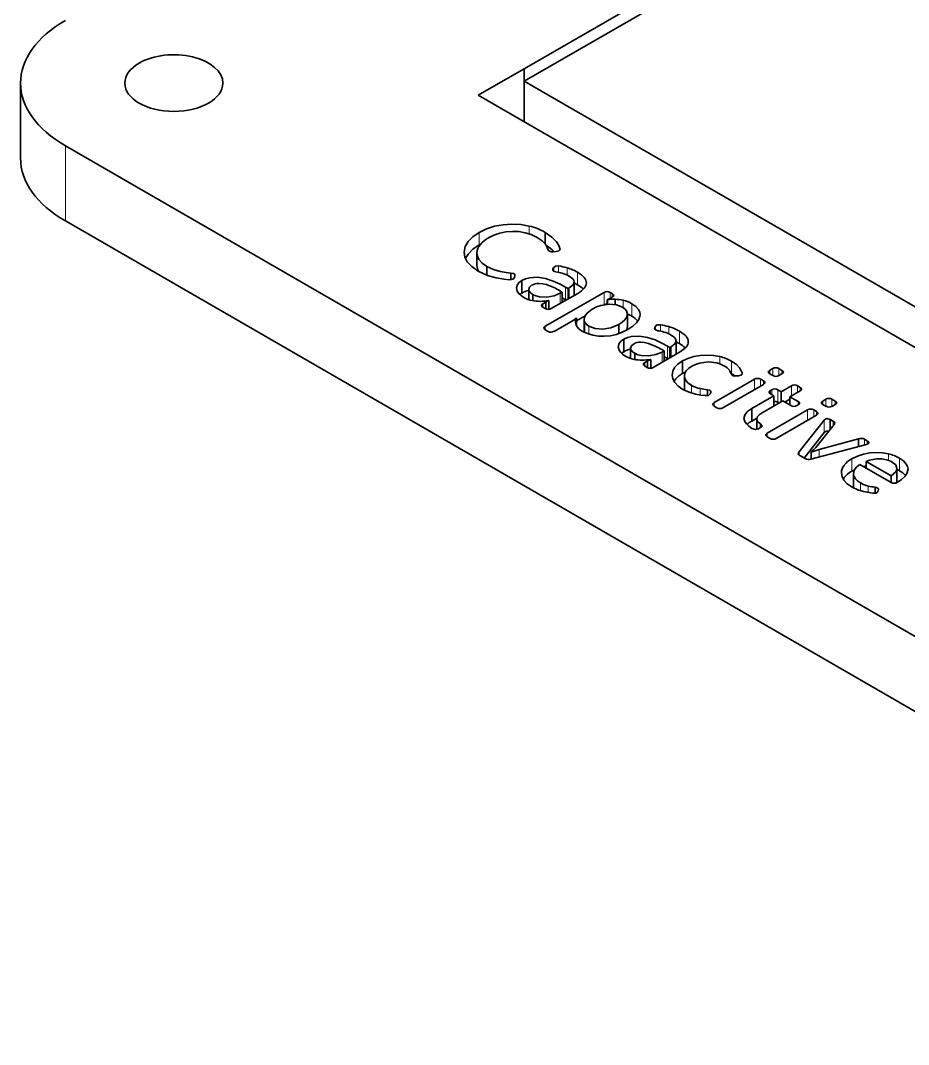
# Model space of a CAD drawing. Extents: x -131 to 1002, y -402 to 783.
# Drawn here: x 669.01 to 697.96, y 566.24 to 599.62 of the extents above; entities that cross this region are included whole.
import ezdxf

# ---------------------------------------------------------------- set-up
doc = ezdxf.new("R2010")
doc.units = 0

msp = doc.modelspace()

# ---------------------------------------------------------------- linework, layer by layer
at = {"color": 7, "lineweight": 35}
for p, q in [((704.605, 609.119), (685.432, 598.049)), ((704.605, 608.711), (685.432, 597.641)), ((720.973, 577.121), (685.432, 597.641)), ((683.931, 597.184), (719.827, 576.459)), ((670.472, 595.541), (716.971, 568.694)), ((670.472, 593.091), (716.971, 566.245))]:
    msp.add_line(p, q, dxfattribs=at)
at = {"color": 7, "lineweight": 35, "ltscale": 0.043305}
msp.add_line((685.431, 598.05), (683.931, 597.184), dxfattribs=at)
at = {"color": 7, "lineweight": 35, "ltscale": 0.043304}
msp.add_line((685.431, 598.05), (685.431, 596.318), dxfattribs=at)
at = {"color": 7, "lineweight": 35, "ltscale": 2.59399e-05}
msp.add_line((685.432, 598.049), (685.431, 598.05), dxfattribs=at)
at = {"color": 7, "lineweight": 35, "ltscale": 0.010207}
for p, q in [((685.432, 598.049), (685.432, 597.641)), ((687.064, 591.098), (687.064, 590.69)), ((687.384, 589.881), (687.384, 589.473)), ((688.795, 590.051), (688.795, 589.643)), ((688.677, 589.233), (688.677, 588.824)), ((690.384, 589.182), (690.384, 588.773)), ((690.654, 588.039), (690.654, 587.631)), ((692.849, 586.975), (692.849, 586.567)), ((696.165, 584.849), (696.165, 584.441)), ((697.584, 585.018), (697.584, 584.61))]:
    msp.add_line(p, q, dxfattribs=at)
at = {"color": 7, "lineweight": 35, "ltscale": 0.061237}
msp.add_line((669.008, 595.132), (669.008, 597.582), dxfattribs=at)
at = {"color": 7, "lineweight": 13, "ltscale": 0.061238}
msp.add_line((670.472, 593.091), (670.472, 595.541), dxfattribs=at)
at = {"color": 7, "lineweight": 13, "ltscale": 0.006296}
msp.add_line((685.598, 592.92), (685.598, 592.668), dxfattribs=at)
at = {"color": 7, "lineweight": 13, "ltscale": 0.010207}
for p, q in [((683.959, 592.713), (683.959, 592.305)), ((686.782, 590.928), (686.782, 590.52)), ((688.033, 590.762), (688.033, 590.354)), ((688.943, 590.392), (688.943, 589.984)), ((690.49, 589.499), (690.49, 589.09)), ((692.194, 588.515), (692.194, 588.107)), ((693.702, 587.585), (693.702, 587.177)), ((695.214, 586.599), (695.214, 586.191)), ((696.112, 585.337), (696.112, 584.929)), ((697.663, 585.358), (697.663, 584.95))]:
    msp.add_line(p, q, dxfattribs=at)
at = {"color": 7, "lineweight": 35, "ltscale": 0.009532}
msp.add_line((686.114, 592.717), (686.114, 592.335), dxfattribs=at)
at = {"color": 7, "lineweight": 35, "ltscale": 0.001434}
msp.add_line((683.959, 592.305), (684.009, 592.333), dxfattribs=at)
at = {"color": 7, "lineweight": 35, "ltscale": 0.000337685}
msp.add_line((686.596, 592.186), (686.598, 592.173), dxfattribs=at)
at = {"color": 7, "lineweight": 35, "ltscale": 0.000646973}
msp.add_line((686.596, 592.186), (686.596, 592.16), dxfattribs=at)
at = {"color": 7, "lineweight": 35, "ltscale": 0.010205}
for p, q in [((683.889, 592.045), (683.889, 591.637)), ((685.357, 591.149), (685.357, 590.741)), ((690.593, 588.524), (690.593, 588.116))]:
    msp.add_line(p, q, dxfattribs=at)
at = {"color": 7, "lineweight": 35, "ltscale": 0.002491}
msp.add_line((686.477, 592.096), (686.378, 592.084), dxfattribs=at)
at = {"color": 7, "lineweight": 35, "ltscale": 0.007074}
msp.add_line((684.216, 591.604), (684.216, 591.321), dxfattribs=at)
at = {"color": 7, "lineweight": 35, "ltscale": 0.001052}
msp.add_line((686.365, 591.528), (686.384, 591.566), dxfattribs=at)
at = {"color": 7, "lineweight": 35, "ltscale": 0.001201}
msp.add_line((686.365, 591.528), (686.365, 591.48), dxfattribs=at)
at = {"color": 7, "lineweight": 35, "ltscale": 0.002652}
msp.add_line((686.384, 591.566), (686.384, 591.46), dxfattribs=at)
at = {"color": 7, "lineweight": 13, "ltscale": 0.00529}
msp.add_line((686.551, 591.625), (686.551, 591.413), dxfattribs=at)
at = {"color": 7, "lineweight": 13, "ltscale": 0.005885}
msp.add_line((686.828, 591.561), (686.828, 591.326), dxfattribs=at)
at = {"color": 7, "lineweight": 35, "ltscale": 0.005435}
msp.add_line((684.998, 591.391), (684.998, 591.174), dxfattribs=at)
at = {"color": 7, "lineweight": 35, "ltscale": 0.001552}
msp.add_line((685.123, 591.305), (685.109, 591.244), dxfattribs=at)
at = {"color": 7, "lineweight": 35, "ltscale": 0.000407481}
msp.add_line((685.125, 591.321), (685.123, 591.305), dxfattribs=at)
at = {"color": 7, "lineweight": 13, "ltscale": 0.010205}
for p, q in [((687.171, 591.415), (687.171, 591.007)), ((690.101, 589.011), (690.101, 588.603))]:
    msp.add_line(p, q, dxfattribs=at)
at = {"color": 7, "lineweight": 35, "ltscale": 0.000174057}
for p, q in [((685.578, 590.857), (685.578, 590.85)), ((688.898, 588.94), (688.898, 588.933))]:
    msp.add_line(p, q, dxfattribs=at)
at = {"color": 7, "lineweight": 35, "ltscale": 0.008185}
for p, q in [((685.578, 590.85), (685.578, 590.523)), ((688.898, 588.933), (688.898, 588.606))]:
    msp.add_line(p, q, dxfattribs=at)
at = {"color": 7, "lineweight": 35, "ltscale": 0.002244}
msp.add_line((686.671, 590.771), (686.593, 590.815), dxfattribs=at)
at = {"color": 7, "lineweight": 35, "ltscale": 0.002251}
msp.add_line((686.782, 590.928), (686.86, 590.883), dxfattribs=at)
at = {"color": 7, "lineweight": 35, "ltscale": 0.001125}
for p, q in [((686.86, 590.883), (686.898, 590.906)), ((693.466, 587.563), (693.505, 587.585))]:
    msp.add_line(p, q, dxfattribs=at)
at = {"color": 7, "lineweight": 35, "ltscale": 0.008382}
msp.add_line((686.86, 590.883), (686.86, 590.548), dxfattribs=at)
at = {"color": 7, "lineweight": 13, "ltscale": 0.008382}
for p, q in [((686.898, 590.906), (686.898, 590.57)), ((692.939, 587.929), (692.939, 587.594))]:
    msp.add_line(p, q, dxfattribs=at)
at = {"color": 7, "lineweight": 35, "ltscale": 0.005031}
msp.add_line((685.713, 590.691), (685.713, 590.49), dxfattribs=at)
at = {"color": 7, "lineweight": 35, "ltscale": 0.055302}
msp.add_line((686.117, 589.656), (688.033, 590.762), dxfattribs=at)
at = {"color": 7, "lineweight": 35, "ltscale": 0.0001675}
msp.add_line((686.234, 590.491), (686.228, 590.494), dxfattribs=at)
at = {"color": 7, "lineweight": 35, "ltscale": 0.00713}
msp.add_line((686.234, 590.491), (686.234, 590.206), dxfattribs=at)
at = {"color": 7, "lineweight": 35, "ltscale": 0.024796}
for p, q in [((687.174, 590.729), (686.315, 590.233)), ((690.494, 588.812), (689.635, 588.317))]:
    msp.add_line(p, q, dxfattribs=at)
at = {"color": 7, "lineweight": 35, "ltscale": 0.001899}
for p, q in [((686.605, 590.733), (686.671, 590.771)), ((689.925, 588.816), (689.991, 588.854))]:
    msp.add_line(p, q, dxfattribs=at)
at = {"color": 7, "lineweight": 13, "ltscale": 0.008298}
msp.add_line((686.605, 590.733), (686.605, 590.401), dxfattribs=at)
at = {"color": 7, "lineweight": 35, "ltscale": 0.008298}
msp.add_line((686.671, 590.771), (686.671, 590.439), dxfattribs=at)
at = {"color": 7, "lineweight": 35, "ltscale": 0.003168}
msp.add_line((686.671, 590.581), (686.782, 590.52), dxfattribs=at)
at = {"color": 7, "lineweight": 35, "ltscale": 0.000426603}
for p, q in [((686.782, 590.52), (686.796, 590.511)), ((690.101, 588.603), (690.116, 588.595))]:
    msp.add_line(p, q, dxfattribs=at)
at = {"color": 7, "lineweight": 35, "ltscale": 0.000652794}
msp.add_line((687.061, 590.664), (687.064, 590.69), dxfattribs=at)
at = {"color": 7, "lineweight": 35, "ltscale": 0.002423}
msp.add_line((688.224, 590.565), (688.138, 590.522), dxfattribs=at)
at = {"color": 7, "lineweight": 35, "ltscale": 0.000168269}
msp.add_line((688.138, 590.522), (688.144, 590.518), dxfattribs=at)
at = {"color": 7, "lineweight": 35, "ltscale": 0.003647}
msp.add_line((688.138, 590.522), (688.138, 590.376), dxfattribs=at)
at = {"color": 7, "lineweight": 35, "ltscale": 0.003549}
msp.add_line((688.144, 590.518), (688.144, 590.376), dxfattribs=at)
at = {"color": 7, "lineweight": 35, "ltscale": 0.002594}
msp.add_line((688.314, 590.617), (688.224, 590.565), dxfattribs=at)
at = {"color": 7, "lineweight": 35, "ltscale": 0.001991}
msp.add_line((688.231, 590.762), (688.299, 590.722), dxfattribs=at)
at = {"color": 7, "lineweight": 13, "ltscale": 0.004839}
msp.add_line((688.231, 590.762), (688.231, 590.569), dxfattribs=at)
at = {"color": 7, "lineweight": 13, "ltscale": 0.002849}
for p, q in [((688.299, 590.722), (688.299, 590.608)), ((694.427, 587.665), (694.427, 587.551)), ((694.963, 586.875), (694.963, 586.761))]:
    msp.add_line(p, q, dxfattribs=at)
at = {"color": 7, "lineweight": 35, "ltscale": 0.004353}
msp.add_line((688.398, 590.537), (688.398, 590.363), dxfattribs=at)
at = {"color": 7, "lineweight": 13, "ltscale": 0.006023}
msp.add_line((688.656, 590.505), (688.656, 590.264), dxfattribs=at)
at = {"color": 7, "lineweight": 35, "ltscale": 0.002588}
msp.add_line((686.042, 590.391), (686.132, 590.442), dxfattribs=at)
at = {"color": 7, "lineweight": 13, "ltscale": 0.002856}
for p, q in [((686.042, 590.391), (686.042, 590.276)), ((695.567, 587.217), (695.567, 587.103))]:
    msp.add_line(p, q, dxfattribs=at)
at = {"color": 7, "lineweight": 35, "ltscale": 0.002159}
msp.add_line((686.117, 590.233), (686.042, 590.276), dxfattribs=at)
at = {"color": 7, "lineweight": 35, "ltscale": 0.005428}
for p, q in [((686.132, 590.442), (686.132, 590.225)), ((689.452, 588.526), (689.452, 588.308))]:
    msp.add_line(p, q, dxfattribs=at)
at = {"color": 7, "lineweight": 35, "ltscale": 0.00071859}
msp.add_line((686.234, 590.207), (686.262, 590.211), dxfattribs=at)
at = {"color": 7, "lineweight": 35, "ltscale": 0.01737}
msp.add_line((687.006, 589.837), (686.404, 589.49), dxfattribs=at)
at = {"color": 7, "lineweight": 35, "ltscale": 0.000675889}
msp.add_line((687.105, 589.777), (687.103, 589.804), dxfattribs=at)
at = {"color": 7, "lineweight": 35, "ltscale": 0.000176396}
for p, q in [((687.135, 589.915), (687.129, 589.919)), ((694.783, 585.558), (694.789, 585.555))]:
    msp.add_line(p, q, dxfattribs=at)
at = {"color": 7, "lineweight": 35, "ltscale": 0.008119}
msp.add_line((687.135, 589.835), (687.416, 589.998), dxfattribs=at)
at = {"color": 7, "lineweight": 35, "ltscale": 0.005878}
msp.add_line((687.135, 589.915), (687.135, 589.68), dxfattribs=at)
at = {"color": 7, "lineweight": 13, "ltscale": 0.002855}
for p, q in [((686.117, 589.656), (686.117, 589.542)), ((689.362, 588.474), (689.362, 588.36)), ((693.834, 588.218), (693.834, 588.104)), ((691.622, 587.169), (691.622, 587.055)), ((694.358, 587.207), (694.358, 587.093)), ((693.355, 586.168), (693.355, 586.054))]:
    msp.add_line(p, q, dxfattribs=at)
at = {"color": 7, "lineweight": 35, "ltscale": 0.00268}
for p, q in [((686.21, 589.488), (686.117, 589.542)), ((691.715, 587.001), (691.622, 587.055)), ((694.87, 586.929), (694.963, 586.875))]:
    msp.add_line(p, q, dxfattribs=at)
at = {"color": 7, "lineweight": 35, "ltscale": 0.000280865}
msp.add_line((687.384, 589.473), (687.385, 589.462), dxfattribs=at)
at = {"color": 7, "lineweight": 13, "ltscale": 0.008511}
msp.add_line((687.404, 589.792), (687.404, 589.452), dxfattribs=at)
at = {"color": 7, "lineweight": 13, "ltscale": 0.006557}
msp.add_line((687.542, 589.659), (687.542, 589.397), dxfattribs=at)
at = {"color": 7, "lineweight": 35, "ltscale": 0.007541}
msp.add_line((688.518, 589.718), (688.518, 589.417), dxfattribs=at)
at = {"color": 7, "lineweight": 35, "ltscale": 0.00105}
msp.add_line((689.685, 589.611), (689.703, 589.649), dxfattribs=at)
at = {"color": 7, "lineweight": 35, "ltscale": 0.001202}
msp.add_line((689.685, 589.611), (689.685, 589.563), dxfattribs=at)
at = {"color": 7, "lineweight": 35, "ltscale": 0.00265}
msp.add_line((689.703, 589.649), (689.703, 589.543), dxfattribs=at)
at = {"color": 7, "lineweight": 13, "ltscale": 0.005289}
msp.add_line((689.871, 589.708), (689.871, 589.496), dxfattribs=at)
at = {"color": 7, "lineweight": 13, "ltscale": 0.005887}
msp.add_line((690.148, 589.645), (690.148, 589.409), dxfattribs=at)
at = {"color": 7, "lineweight": 35, "ltscale": 0.002243}
msp.add_line((689.991, 588.854), (689.913, 588.899), dxfattribs=at)
at = {"color": 7, "lineweight": 13, "ltscale": 0.008299}
msp.add_line((689.925, 588.816), (689.925, 588.484), dxfattribs=at)
at = {"color": 7, "lineweight": 35, "ltscale": 0.008299}
msp.add_line((689.991, 588.854), (689.991, 588.522), dxfattribs=at)
at = {"color": 7, "lineweight": 35, "ltscale": 0.00225}
msp.add_line((690.101, 589.011), (690.179, 588.966), dxfattribs=at)
at = {"color": 7, "lineweight": 35, "ltscale": 0.001126}
for p, q in [((690.179, 588.966), (690.218, 588.989)), ((694.358, 587.093), (694.319, 587.07))]:
    msp.add_line(p, q, dxfattribs=at)
at = {"color": 7, "lineweight": 35, "ltscale": 0.008383}
for p, q in [((690.179, 588.966), (690.179, 588.631)), ((693.568, 587.39), (693.568, 587.055))]:
    msp.add_line(p, q, dxfattribs=at)
at = {"color": 7, "lineweight": 13, "ltscale": 0.008383}
for p, q in [((690.218, 588.989), (690.218, 588.654)), ((694.672, 586.929), (694.672, 586.593))]:
    msp.add_line(p, q, dxfattribs=at)
at = {"color": 7, "lineweight": 35, "ltscale": 0.005032}
msp.add_line((689.033, 588.774), (689.033, 588.573), dxfattribs=at)
at = {"color": 7, "lineweight": 35, "ltscale": 0.002587}
msp.add_line((689.362, 588.474), (689.452, 588.526), dxfattribs=at)
at = {"color": 7, "lineweight": 35, "ltscale": 0.000168822}
msp.add_line((689.554, 588.574), (689.548, 588.577), dxfattribs=at)
at = {"color": 7, "lineweight": 35, "ltscale": 0.007129}
msp.add_line((689.554, 588.574), (689.554, 588.289), dxfattribs=at)
at = {"color": 7, "lineweight": 35, "ltscale": 0.003167}
msp.add_line((689.991, 588.664), (690.101, 588.603), dxfattribs=at)
at = {"color": 7, "lineweight": 35, "ltscale": 0.00065431}
msp.add_line((690.381, 588.747), (690.384, 588.773), dxfattribs=at)
at = {"color": 7, "lineweight": 13, "ltscale": 0.005931}
msp.add_line((691.808, 588.667), (691.808, 588.43), dxfattribs=at)
at = {"color": 7, "lineweight": 35, "ltscale": 0.002158}
msp.add_line((689.437, 588.317), (689.362, 588.36), dxfattribs=at)
at = {"color": 7, "lineweight": 35, "ltscale": 0.000718812}
msp.add_line((689.554, 588.29), (689.582, 588.294), dxfattribs=at)
at = {"color": 7, "lineweight": 35, "ltscale": 0.000979614}
msp.add_line((692.532, 588.133), (692.532, 588.094), dxfattribs=at)
at = {"color": 7, "lineweight": 35, "ltscale": 0.002855}
for p, q in [((693.436, 588.22), (693.535, 588.277)), ((693.834, 588.104), (693.735, 588.047)), ((695.567, 587.103), (695.469, 587.046))]:
    msp.add_line(p, q, dxfattribs=at)
at = {"color": 7, "lineweight": 13, "ltscale": 0.002847}
for p, q in [((693.436, 588.22), (693.436, 588.106)), ((693.23, 587.876), (693.23, 587.762)), ((693.466, 587.563), (693.466, 587.449)), ((695.169, 587.219), (695.169, 587.105))]:
    msp.add_line(p, q, dxfattribs=at)
at = {"color": 7, "lineweight": 13, "ltscale": 0.005704}
for p, q in [((693.535, 588.277), (693.535, 588.049)), ((695.268, 587.276), (695.268, 587.048))]:
    msp.add_line(p, q, dxfattribs=at)
at = {"color": 7, "lineweight": 35, "ltscale": 0.00294}
msp.add_line((693.732, 588.277), (693.834, 588.218), dxfattribs=at)
at = {"color": 7, "lineweight": 13, "ltscale": 0.005794}
msp.add_line((693.732, 588.277), (693.732, 588.045), dxfattribs=at)
at = {"color": 7, "lineweight": 35, "ltscale": 0.038017}
for p, q in [((691.622, 587.169), (692.939, 587.929)), ((694.963, 586.761), (693.646, 586.001))]:
    msp.add_line(p, q, dxfattribs=at)
at = {"color": 7, "lineweight": 35, "ltscale": 0.00051385}
msp.add_line((692.176, 588.117), (692.194, 588.107), dxfattribs=at)
at = {"color": 7, "lineweight": 35, "ltscale": 0.001889}
msp.add_line((692.415, 588.045), (692.34, 588.036), dxfattribs=at)
at = {"color": 7, "lineweight": 35, "ltscale": 0.002678}
for p, q in [((693.137, 587.929), (693.23, 587.876)), ((693.448, 586.001), (693.355, 586.054))]:
    msp.add_line(p, q, dxfattribs=at)
at = {"color": 7, "lineweight": 13, "ltscale": 0.005527}
for p, q in [((693.137, 587.929), (693.137, 587.708)), ((694.87, 586.929), (694.87, 586.708))]:
    msp.add_line(p, q, dxfattribs=at)
at = {"color": 7, "lineweight": 35, "ltscale": 0.002939}
for p, q in [((693.538, 588.047), (693.436, 588.106)), ((695.465, 587.276), (695.567, 587.217)), ((695.406, 586.62), (695.508, 586.561))]:
    msp.add_line(p, q, dxfattribs=at)
at = {"color": 7, "lineweight": 13, "ltscale": 0.00632}
msp.add_line((690.88, 587.732), (690.88, 587.48), dxfattribs=at)
at = {"color": 7, "lineweight": 13, "ltscale": 0.005275}
msp.add_line((691.163, 587.624), (691.163, 587.413), dxfattribs=at)
at = {"color": 7, "lineweight": 35, "ltscale": 0.004828}
msp.add_line((691.404, 587.589), (691.404, 587.396), dxfattribs=at)
at = {"color": 7, "lineweight": 35, "ltscale": 0.001121}
msp.add_line((691.511, 587.495), (691.49, 587.456), dxfattribs=at)
at = {"color": 7, "lineweight": 35, "ltscale": 0.038016}
for p, q in [((693.229, 587.762), (691.912, 587.001)), ((693.355, 586.168), (694.672, 586.929))]:
    msp.add_line(p, q, dxfattribs=at)
at = {"color": 7, "lineweight": 13, "ltscale": 0.003973}
msp.add_line((693.505, 587.585), (693.505, 587.427), dxfattribs=at)
at = {"color": 7, "lineweight": 35, "ltscale": 0.003115}
msp.add_line((693.702, 587.585), (693.81, 587.523), dxfattribs=at)
at = {"color": 7, "lineweight": 35, "ltscale": 0.009592}
for p, q in [((693.81, 587.523), (694.143, 587.715)), ((694.427, 587.551), (694.095, 587.359))]:
    msp.add_line(p, q, dxfattribs=at)
at = {"color": 7, "lineweight": 35, "ltscale": 0.008206}
msp.add_line((693.81, 587.523), (693.81, 587.195), dxfattribs=at)
at = {"color": 7, "lineweight": 13, "ltscale": 0.008206}
msp.add_line((694.143, 587.715), (694.143, 587.387), dxfattribs=at)
at = {"color": 7, "lineweight": 35, "ltscale": 0.002511}
msp.add_line((694.34, 587.715), (694.427, 587.665), dxfattribs=at)
at = {"color": 7, "lineweight": 13, "ltscale": 0.005359}
msp.add_line((694.34, 587.715), (694.34, 587.501), dxfattribs=at)
at = {"color": 7, "lineweight": 35, "ltscale": 0.020745}
msp.add_line((692.849, 586.975), (693.568, 587.39), dxfattribs=at)
at = {"color": 7, "lineweight": 35, "ltscale": 0.019445}
msp.add_line((693.858, 587.223), (693.185, 586.834), dxfattribs=at)
at = {"color": 7, "lineweight": 35, "ltscale": 0.003023}
msp.add_line((693.568, 587.39), (693.463, 587.451), dxfattribs=at)
at = {"color": 7, "lineweight": 35, "ltscale": 0.001116}
msp.add_line((693.702, 587.177), (693.741, 587.155), dxfattribs=at)
at = {"color": 7, "lineweight": 35, "ltscale": 0.007693}
msp.add_line((694.125, 587.069), (693.858, 587.223), dxfattribs=at)
at = {"color": 7, "lineweight": 35, "ltscale": 0.004822}
msp.add_line((693.928, 587.183), (694.095, 587.279), dxfattribs=at)
at = {"color": 7, "lineweight": 35, "ltscale": 0.007603}
msp.add_line((694.095, 587.359), (694.358, 587.207), dxfattribs=at)
at = {"color": 7, "lineweight": 35, "ltscale": 0.006821}
msp.add_line((694.095, 587.359), (694.095, 587.086), dxfattribs=at)
at = {"color": 7, "lineweight": 35, "ltscale": 0.002856}
msp.add_line((695.169, 587.219), (695.268, 587.276), dxfattribs=at)
at = {"color": 7, "lineweight": 13, "ltscale": 0.005795}
msp.add_line((695.465, 587.276), (695.465, 587.044), dxfattribs=at)
at = {"color": 7, "lineweight": 35, "ltscale": 0.002941}
msp.add_line((695.271, 587.046), (695.169, 587.105), dxfattribs=at)
at = {"color": 7, "lineweight": 35, "ltscale": 0.004794}
msp.add_line((692.849, 586.567), (693.015, 586.663), dxfattribs=at)
at = {"color": 7, "lineweight": 35, "ltscale": 0.008459}
msp.add_line((693.011, 586.632), (693.011, 586.294), dxfattribs=at)
at = {"color": 7, "lineweight": 35, "ltscale": 0.003024}
msp.add_line((693.131, 586.471), (693.131, 586.35), dxfattribs=at)
at = {"color": 7, "lineweight": 35, "ltscale": 0.033421}
msp.add_line((694.388, 585.548), (695.214, 586.599), dxfattribs=at)
at = {"color": 7, "lineweight": 35, "ltscale": 0.008287}
msp.add_line((695.406, 586.62), (695.406, 586.288), dxfattribs=at)
at = {"color": 7, "lineweight": 13, "ltscale": 0.00368}
msp.add_line((695.508, 586.561), (695.508, 586.414), dxfattribs=at)
at = {"color": 7, "lineweight": 35, "ltscale": 0.001814}
msp.add_line((693.137, 586.353), (693.074, 586.317), dxfattribs=at)
at = {"color": 7, "lineweight": 35, "ltscale": 0.026453}
msp.add_line((694.56, 585.359), (695.214, 586.191), dxfattribs=at)
at = {"color": 7, "lineweight": 35, "ltscale": 0.023872}
msp.add_line((695.537, 586.45), (694.936, 585.709), dxfattribs=at)
at = {"color": 7, "lineweight": 35, "ltscale": 0.046917}
msp.add_line((696.591, 585.804), (694.777, 585.323), dxfattribs=at)
at = {"color": 7, "lineweight": 35, "ltscale": 0.03326}
msp.add_line((695.049, 585.643), (696.334, 585.99), dxfattribs=at)
at = {"color": 7, "lineweight": 35, "ltscale": 0.006371}
msp.add_line((696.334, 585.99), (696.334, 585.736), dxfattribs=at)
at = {"color": 7, "lineweight": 35, "ltscale": 0.002932}
msp.add_line((696.525, 585.973), (696.627, 585.914), dxfattribs=at)
at = {"color": 7, "lineweight": 13, "ltscale": 0.004669}
msp.add_line((696.525, 585.973), (696.525, 585.786), dxfattribs=at)
at = {"color": 7, "lineweight": 35, "ltscale": 0.002495}
msp.add_line((696.627, 585.914), (696.627, 585.815), dxfattribs=at)
at = {"color": 7, "lineweight": 35, "ltscale": 0.002107}
msp.add_line((694.388, 585.548), (694.388, 585.464), dxfattribs=at)
at = {"color": 7, "lineweight": 35, "ltscale": 0.005841}
msp.add_line((694.783, 585.558), (694.783, 585.325), dxfattribs=at)
at = {"color": 7, "lineweight": 35, "ltscale": 0.006874}
msp.add_line((694.789, 585.555), (695.049, 585.643), dxfattribs=at)
at = {"color": 7, "lineweight": 35, "ltscale": 0.005711}
msp.add_line((694.789, 585.555), (694.789, 585.326), dxfattribs=at)
at = {"color": 7, "lineweight": 13, "ltscale": 0.006192}
msp.add_line((695.049, 585.643), (695.049, 585.395), dxfattribs=at)
at = {"color": 7, "lineweight": 13, "ltscale": 0.005299}
msp.add_line((697.305, 585.499), (697.305, 585.287), dxfattribs=at)
at = {"color": 7, "lineweight": 35, "ltscale": 0.004838}
msp.add_line((694.588, 585.342), (694.421, 585.439), dxfattribs=at)
at = {"color": 7, "lineweight": 35, "ltscale": 0.029211}
msp.add_line((697.39, 584.565), (696.378, 585.149), dxfattribs=at)
at = {"color": 7, "lineweight": 35, "ltscale": 0.023417}
msp.add_line((696.582, 585.252), (697.393, 584.784), dxfattribs=at)
at = {"color": 7, "lineweight": 35, "ltscale": 0.005527}
for p, q in [((696.582, 585.252), (696.582, 585.031)), ((697.393, 584.784), (697.393, 584.563))]:
    msp.add_line(p, q, dxfattribs=at)
at = {"color": 7, "lineweight": 35, "ltscale": 0.002485}
msp.add_line((696.112, 584.929), (696.2, 584.976), dxfattribs=at)
at = {"color": 7, "lineweight": 35, "ltscale": 0.002282}
msp.add_line((696.494, 585.083), (696.583, 585.103), dxfattribs=at)
at = {"color": 7, "lineweight": 35, "ltscale": 0.000137338}
msp.add_line((697.584, 585.018), (697.583, 585.023), dxfattribs=at)
at = {"color": 7, "lineweight": 35, "ltscale": 0.00224}
msp.add_line((697.584, 584.991), (697.663, 584.95), dxfattribs=at)
at = {"color": 7, "lineweight": 35, "ltscale": 0.001152}
msp.add_line((695.832, 584.676), (695.858, 584.714), dxfattribs=at)
at = {"color": 7, "lineweight": 13, "ltscale": 0.006323}
msp.add_line((696.391, 584.551), (696.391, 584.298), dxfattribs=at)
at = {"color": 7, "lineweight": 13, "ltscale": 0.005363}
msp.add_line((696.649, 584.448), (696.649, 584.233), dxfattribs=at)
at = {"color": 7, "lineweight": 35, "ltscale": 0.004927}
msp.add_line((696.872, 584.411), (696.872, 584.214), dxfattribs=at)
at = {"color": 7, "lineweight": 35, "ltscale": 0.001128}
msp.add_line((696.974, 584.314), (696.956, 584.273), dxfattribs=at)
at = {"color": 7, "lineweight": 35}
for points in [[(683.959, 592.713), (684.201, 592.83), (684.466, 592.914), (684.745, 592.966), (685.031, 592.985), (685.316, 592.969), (685.598, 592.92)], [(683.469, 592.069), (683.506, 592.257), (683.601, 592.418), (683.753, 592.572), (683.959, 592.713)], [(685.854, 592.552), (685.663, 592.644), (685.462, 592.706), (685.254, 592.74), (685.044, 592.749), (684.836, 592.732), (684.634, 592.69), (684.443, 592.625), (684.267, 592.538)], [(686.216, 592.15), (686.183, 592.228), (686.12, 592.328), (686.014, 592.439), (685.854, 592.552)], [(686.114, 592.717), (686.337, 592.56), (686.479, 592.412), (686.56, 592.285), (686.596, 592.186)], [(683.514, 591.866), (683.601, 592.01), (683.753, 592.164), (683.959, 592.305)], [(686.598, 592.173), (686.584, 592.138), (686.56, 592.12), (686.477, 592.096)], [(683.935, 591.452), (683.723, 591.599), (683.576, 591.758), (683.496, 591.912), (683.469, 592.069)], [(683.889, 592.045), (683.905, 591.938), (683.956, 591.832), (684.06, 591.714), (684.216, 591.604)], [(684.216, 591.604), (684.434, 591.504), (684.65, 591.441), (684.845, 591.407), (684.998, 591.391)], [(686.384, 591.566), (686.446, 591.62), (686.551, 591.625)], [(684.956, 591.173), (684.767, 591.191), (684.517, 591.233), (684.23, 591.316), (683.935, 591.452)], [(684.998, 591.391), (685.086, 591.373), (685.111, 591.356), (685.125, 591.321)], [(685.177, 590.905), (685.209, 591.015), (685.266, 591.085), (685.357, 591.149)], [(685.357, 591.149), (685.477, 591.206), (685.604, 591.24), (685.866, 591.253), (686.127, 591.209), (686.378, 591.127), (686.6, 591.026), (686.782, 590.928)], [(687.064, 591.098), (687.048, 591.158), (687.014, 591.204), (686.901, 591.288)], [(685.417, 590.596), (685.327, 590.657), (685.255, 590.724), (685.205, 590.796), (685.177, 590.905)], [(685.674, 590.994), (685.605, 590.934), (685.578, 590.857)], [(685.578, 590.85), (685.593, 590.797), (685.638, 590.744), (685.713, 590.691)], [(686.4, 590.918), (686.162, 591.013), (686.036, 591.042), (685.909, 591.053)], [(686.898, 590.906), (687.03, 591.011), (687.064, 591.098)], [(685.713, 590.691), (685.815, 590.645), (685.929, 590.617), (686.171, 590.608), (686.407, 590.651), (686.605, 590.733)], [(688.299, 590.722), (688.336, 590.695), (688.347, 590.682), (688.353, 590.663)], [(685.993, 590.333), (685.998, 590.352), (686.008, 590.365), (686.042, 590.391)], [(686.042, 590.276), (686.008, 590.302), (685.998, 590.314), (685.993, 590.333)], [(687.65, 590.216), (687.481, 590.085), (687.425, 590.013), (687.392, 589.939), (687.384, 589.881)], [(688.632, 590.278), (688.436, 590.355), (688.199, 590.379), (687.933, 590.338), (687.792, 590.288), (687.65, 590.216)], [(688.795, 590.051), (688.765, 590.156), (688.711, 590.221), (688.632, 590.278)], [(688.943, 590.392), (689.073, 590.3), (689.16, 590.199), (689.198, 590.117), (689.21, 590.033)], [(687.129, 589.919), (687.059, 589.869), (687.006, 589.837)], [(688.518, 589.718), (688.627, 589.79), (688.709, 589.865), (688.764, 589.94), (688.795, 590.051)], [(689.21, 590.033), (689.206, 589.984), (689.168, 589.874), (689.09, 589.763), (688.971, 589.655), (688.814, 589.55)], [(687.336, 589.488), (687.225, 589.564), (687.157, 589.64)], [(688.814, 589.55), (688.63, 589.459), (688.437, 589.391), (688.24, 589.349), (688.043, 589.33), (687.85, 589.336), (687.665, 589.364), (687.491, 589.415), (687.336, 589.488)], [(687.404, 589.792), (687.455, 589.723), (687.542, 589.659)], [(687.542, 589.659), (687.747, 589.582), (687.991, 589.563), (688.254, 589.606), (688.518, 589.718)], [(689.703, 589.649), (689.766, 589.703), (689.871, 589.708)], [(688.497, 588.988), (688.529, 589.099), (688.586, 589.168), (688.677, 589.233)], [(688.677, 589.233), (688.797, 589.289), (688.924, 589.323), (689.185, 589.336), (689.447, 589.292), (689.697, 589.21), (689.92, 589.109), (690.101, 589.011)], [(689.72, 589.002), (689.482, 589.096), (689.356, 589.125), (689.229, 589.137)], [(690.218, 588.989), (690.35, 589.094), (690.384, 589.182)], [(690.384, 589.182), (690.367, 589.242), (690.334, 589.287), (690.221, 589.371)], [(688.737, 588.68), (688.647, 588.74), (688.575, 588.807), (688.525, 588.879), (688.497, 588.988)], [(688.994, 589.077), (688.925, 589.017), (688.898, 588.94)], [(688.898, 588.933), (688.913, 588.88), (688.958, 588.827), (689.033, 588.774)], [(689.033, 588.774), (689.135, 588.728), (689.248, 588.7), (689.491, 588.691), (689.727, 588.735), (689.925, 588.816)], [(689.313, 588.417), (689.318, 588.436), (689.328, 588.448), (689.362, 588.474)], [(690.251, 588.067), (690.272, 588.188), (690.336, 588.307), (690.443, 588.42), (690.593, 588.524)], [(690.593, 588.524), (690.77, 588.609), (690.965, 588.67), (691.172, 588.707), (691.384, 588.718), (691.597, 588.705), (691.808, 588.667)], [(691.706, 588.46), (691.426, 588.492), (691.146, 588.456), (691.014, 588.414), (690.892, 588.355)], [(692.194, 588.515), (692.351, 588.406), (692.451, 588.301), (692.508, 588.208), (692.532, 588.133)], [(689.362, 588.36), (689.328, 588.385), (689.318, 588.398), (689.313, 588.417)], [(690.892, 588.355), (690.789, 588.284), (690.715, 588.208), (690.67, 588.127), (690.654, 588.039)], [(693.387, 588.163), (693.392, 588.182), (693.402, 588.194), (693.436, 588.22)], [(693.436, 588.106), (693.402, 588.131), (693.392, 588.144), (693.387, 588.163)], [(693.834, 588.218), (693.868, 588.193), (693.878, 588.18), (693.883, 588.161)], [(693.883, 588.161), (693.878, 588.142), (693.868, 588.129), (693.834, 588.104)], [(690.607, 587.599), (690.451, 587.707), (690.339, 587.823), (690.273, 587.944), (690.251, 588.067)], [(690.654, 588.039), (690.667, 587.959), (690.708, 587.88), (690.779, 587.803), (690.88, 587.732)], [(692.34, 588.036), (692.239, 588.045), (692.182, 588.1)], [(692.537, 588.113), (692.534, 588.098), (692.514, 588.074), (692.489, 588.061), (692.415, 588.045)], [(693.279, 587.819), (693.273, 587.8), (693.264, 587.787), (693.229, 587.762)], [(693.23, 587.876), (693.264, 587.851), (693.273, 587.838), (693.279, 587.819)], [(691.332, 587.395), (691.191, 587.409), (691.015, 587.442), (690.814, 587.503), (690.607, 587.599)], [(691.404, 587.589), (691.482, 587.568), (691.504, 587.552), (691.517, 587.521)], [(693.416, 587.506), (693.422, 587.525), (693.432, 587.537), (693.466, 587.563)], [(693.463, 587.451), (693.431, 587.475), (693.421, 587.487), (693.416, 587.506)], [(694.427, 587.665), (694.461, 587.64), (694.471, 587.627), (694.476, 587.608)], [(694.476, 587.608), (694.471, 587.589), (694.461, 587.576), (694.427, 587.551)], [(691.49, 587.456), (691.434, 587.404), (691.332, 587.395)], [(691.573, 587.112), (691.578, 587.131), (691.588, 587.144), (691.622, 587.169)], [(694.358, 587.207), (694.392, 587.182), (694.402, 587.169), (694.407, 587.15)], [(694.407, 587.15), (694.402, 587.131), (694.392, 587.118), (694.358, 587.093)], [(695.12, 587.162), (695.125, 587.181), (695.135, 587.194), (695.169, 587.219)], [(695.169, 587.105), (695.135, 587.13), (695.125, 587.143), (695.12, 587.162)], [(695.567, 587.217), (695.601, 587.192), (695.611, 587.179), (695.617, 587.16)], [(695.617, 587.16), (695.611, 587.141), (695.602, 587.129), (695.567, 587.103)], [(691.622, 587.055), (691.588, 587.08), (691.578, 587.093), (691.573, 587.112)], [(692.595, 586.654), (692.608, 586.729), (692.648, 586.805), (692.727, 586.891), (692.849, 586.975)], [(693.185, 586.834), (693.095, 586.773), (693.041, 586.716), (693.011, 586.632)], [(694.963, 586.875), (694.997, 586.85), (695.007, 586.837), (695.012, 586.818)], [(695.012, 586.818), (695.007, 586.799), (694.997, 586.786), (694.963, 586.761)], [(692.855, 586.329), (692.753, 586.398), (692.673, 586.473), (692.62, 586.552), (692.595, 586.654)], [(693.011, 586.632), (693.028, 586.572), (693.056, 586.533), (693.131, 586.471)], [(693.131, 586.471), (693.179, 586.426), (693.186, 586.406)], [(695.214, 586.599), (695.252, 586.63), (695.299, 586.645), (695.406, 586.62)], [(693.074, 586.317), (692.97, 586.291), (692.855, 586.329)], [(693.186, 586.406), (693.181, 586.389), (693.171, 586.378), (693.137, 586.353)], [(693.306, 586.111), (693.311, 586.13), (693.321, 586.143), (693.355, 586.168)], [(693.355, 586.054), (693.321, 586.08), (693.311, 586.092), (693.306, 586.111)], [(696.673, 585.861), (696.672, 585.852), (696.659, 585.833), (696.642, 585.822), (696.591, 585.804)], [(696.627, 585.914), (696.659, 585.891), (696.668, 585.879), (696.673, 585.861)], [(694.421, 585.439), (694.385, 585.467), (694.374, 585.481), (694.368, 585.504)], [(696.112, 585.337), (696.298, 585.427), (696.497, 585.492), (696.701, 585.531), (696.906, 585.544), (697.107, 585.534), (697.305, 585.499)], [(696.378, 585.149), (696.278, 585.073), (696.211, 584.993), (696.177, 584.921), (696.165, 584.849)], [(697.583, 585.023), (697.543, 585.135), (697.429, 585.23)], [(697.663, 585.358), (697.797, 585.265), (697.887, 585.166), (697.93, 585.081), (697.945, 584.994)], [(696.121, 584.416), (695.965, 584.524), (695.856, 584.64), (695.792, 584.76), (695.771, 584.882)], [(696.165, 584.849), (696.185, 584.755), (696.23, 584.681), (696.299, 584.613), (696.391, 584.551)], [(697.393, 584.784), (697.536, 584.901), (697.572, 584.959), (697.584, 585.018)], [(697.945, 584.994), (697.91, 584.859), (697.841, 584.757), (697.735, 584.659), (697.594, 584.565)], [(696.794, 584.214), (696.491, 584.268), (696.307, 584.328), (696.121, 584.416)], [(696.956, 584.273), (696.935, 584.241), (696.899, 584.221), (696.794, 584.214)]]:
    msp.add_lwpolyline(points, dxfattribs=at)
for centre, radius, start, end in [((685.165, 591.059), 1.911, 60.2171, 76.9182), ((684.738, 591.682), 0.977, 118.7745, 138.9957), ((684.322, 592.029), 0.434, 137.6147, 177.9021), ((685.47, 591.152), 1.323, 44.967, 59.1382), ((684.267, 591.641), 0.378, 180.5606, 210.5575), ((686.427, 591.5), 0.0676, 156.2758, 178.6946), ((686.045, 588.785), 2.884, 74.2565, 79.9023), ((686.438, 590.176), 1.439, 59.4185, 74.2843), ((686.141, 589.475), 1.981, 74.6136, 80.5999), ((686.42, 590.459), 0.958, 59.8253, 75.0938), ((685.736, 590.086), 0.756, 102.0397, 120.0804), ((685.897, 590.608), 0.445, 88.4484, 120.0059), ((684.802, 587.686), 3.606, 60.2208, 63.6949), ((686.333, 589.559), 1.673, 59.9443, 64.0855), ((686.747, 590.232), 0.883, 45.9291, 61.3121), ((685.613, 590.283), 0.525, 119.1956, 128.6443), ((685.846, 591.324), 0.845, 239.4705, 259.5972), ((685.97, 591.985), 1.517, 259.5115, 269.468), ((685.956, 591.907), 1.439, 269.9693, 280.882), ((686.341, 590.139), 0.368, 107.0061, 124.5852), ((688.132, 590.606), 0.184, 57.6196, 122.3803), ((688.349, 589.47), 1.068, 87.3521, 101.074), ((688.293, 590.676), 0.0618, 289.7876, 347.9345), ((688.332, 589.008), 1.531, 77.8071, 87.5335), ((688.453, 589.568), 0.959, 59.2869, 77.7972), ((686.216, 590.389), 0.184, 237.5579, 302.4421), ((688.133, 590.198), 0.184, 88.4827, 114.4958), ((687.322, 589.802), 0.219, 148.7929, 179.3853), ((687.597, 589.883), 0.213, 180.2912, 205.0313), ((688.411, 589.069), 1.058, 59.8085, 68.7085), ((688.636, 589.41), 0.65, 39.466, 61.8418), ((686.305, 589.643), 0.181, 238.2885, 302.9881), ((687.424, 589.822), 0.323, 187.9809, 214.2958), ((688.558, 589.649), 0.238, 326.7468, 358.4785), ((689.747, 589.584), 0.0676, 156.2758, 178.6946), ((689.46, 587.558), 1.981, 74.6136, 80.5999), ((689.365, 586.868), 2.884, 74.2565, 79.9023), ((689.74, 588.543), 0.958, 59.8253, 75.0938), ((689.758, 588.26), 1.439, 59.4185, 74.2843), ((689.217, 588.691), 0.445, 88.4484, 120.0059), ((689.652, 587.642), 1.673, 59.9443, 64.0855), ((688.933, 588.366), 0.525, 119.1956, 128.6443), ((689.056, 588.17), 0.756, 102.0397, 120.0804), ((688.122, 585.769), 3.606, 60.2208, 63.6949), ((690.066, 588.315), 0.883, 45.9291, 61.3121), ((689.166, 589.407), 0.845, 239.4705, 259.5972), ((689.289, 590.068), 1.517, 259.5115, 269.468), ((689.276, 589.99), 1.439, 269.9693, 280.882), ((689.661, 588.222), 0.368, 107.0061, 124.5852), ((691.481, 587.269), 1.436, 60.2275, 76.8448), ((689.536, 588.472), 0.184, 237.5579, 302.4421), ((691.201, 587.069), 1.211, 115.1027, 120.1767), ((691.498, 587.556), 0.927, 60.2503, 77.0243), ((691.748, 587.945), 0.465, 36.2592, 63.2109), ((691.631, 587.897), 0.587, 20.2863, 33.3059), ((692.484, 588.112), 0.0528, 1.1154, 24.1931), ((693.633, 588.121), 0.184, 57.5991, 122.4009), ((690.948, 587.434), 0.768, 117.5629, 145.9921), ((691.693, 587.218), 1.021, 53.0899, 60.5903), ((693.038, 587.774), 0.184, 57.5579, 122.4421), ((693.637, 588.203), 0.184, 237.5302, 302.3731), ((690.901, 587.631), 0.247, 180.0664, 194.4197), ((691.345, 588.523), 0.918, 239.519, 258.5141), ((691.589, 589.668), 2.087, 258.2058, 264.9002), ((691.447, 587.522), 0.0699, 337.2801, 358.6369), ((693.604, 587.43), 0.184, 57.5991, 122.4009), ((694.242, 587.56), 0.184, 57.6269, 122.4698), ((693.603, 587.02), 0.186, 57.752, 100.9178), ((695.367, 587.121), 0.184, 57.5991, 122.4009), ((691.813, 587.157), 0.184, 237.6269, 302.4698), ((694.22, 587.223), 0.181, 238.1976, 302.9826), ((694.771, 586.773), 0.184, 57.5579, 122.4421), ((695.37, 587.202), 0.184, 237.5302, 302.3731), ((693.184, 585.95), 0.702, 118.4998, 134.4642), ((695.486, 586.502), 0.0731, 314.6163, 355.5963), ((695.316, 586.102), 0.136, 71.5312, 138.9925), ((693.547, 586.156), 0.184, 237.6269, 302.4698), ((696.411, 585.766), 0.237, 61.2232, 109.1001), ((694.438, 585.499), 0.07, 136.0156, 176.0139), ((694.171, 586.337), 0.99, 308.1851, 320.6148), ((696.996, 584.188), 1.346, 60.3277, 76.7437), ((694.703, 585.547), 0.235, 240.7268, 288.1755), ((696.172, 584.872), 0.401, 141.4329, 178.6463), ((696.502, 584.611), 0.824, 118.2619, 141.569), ((697, 584.259), 1.077, 88.1645, 112.7918), ((697.023, 584.493), 0.842, 61.1736, 89.2742), ((696.502, 584.203), 0.824, 118.2619, 141.569), ((697.319, 584.31), 0.726, 41.1117, 61.7188), ((696.859, 585.35), 0.926, 239.6509, 256.9509), ((697.486, 584.736), 0.197, 240.8582, 272.2091), ((697.497, 584.743), 0.203, 269.043, 298.5089), ((697.43, 584.611), 0.153, 338.4906, 359.6682), ((696.397, 584.441), 0.232, 180.0306, 193.1847), ((697.03, 586.025), 1.622, 256.4237, 264.4136), ((696.918, 584.344), 0.0636, 331.8848, 358.081)]:
    msp.add_arc(centre, radius, start, end, dxfattribs=at)
for centre, major_axis, ratio, start_param, end_param in [((674.008, 597.582), (5, 0), 0.57735, 2.356194, 3.141593), ((674.008, 597.582), (1.6, 0), 0.57735, 0, 2.356194), ((674.008, 597.582), (1.6, 0), 0.57735, 2.356194, 3.141593), ((674.008, 597.582), (5, 0), 0.57735, 3.141593, 3.926991), ((674.008, 597.582), (1.6, 0), 0.57735, 3.141593, 6.283185), ((674.008, 595.132), (5, 0), 0.57735, 3.141593, 3.926991), ((693.364, 599.255), (-7.125, -7.14), 0.097195, 6.242028, 6.406355), ((700.588, 595.638), (14.226, 4.15), 0.055337, 3.12545, 3.246611), ((666.71, 604.012), (18.387, -12.795), 0.057832, 6.193265, 6.305737), ((683.793, 591.086), (3.666, -0.017), 0.240994, 0.0011, 0.40091), ((683.522, 591.095), (3.938, -0.026), 0.232699, 5.901248, 6.284682), ((696.119, 589.599), (10.052, 0), 0.057411, 3.042481, 3.141593), ((696.119, 589.599), (10.052, 0), 0.057411, 3.141592, 3.240705), ((703.908, 593.722), (14.226, 4.15), 0.055337, 3.12545, 3.246611), ((687.113, 589.169), (3.666, -0.017), 0.240994, 0.0011, 0.40091), ((686.842, 589.178), (3.938, -0.026), 0.232699, 5.901248, 6.284682), ((686.785, 585.639), (8.774, 0.862), 0.07235, 6.276064, 6.383851), ((683.965, 580.736), (13.015, 3.617), 0.054717, 6.267979, 6.397606)]:
    msp.add_ellipse(centre, major_axis=major_axis, ratio=ratio, start_param=start_param, end_param=end_param, dxfattribs=at)

doc.saveas('drawing.dxf')
